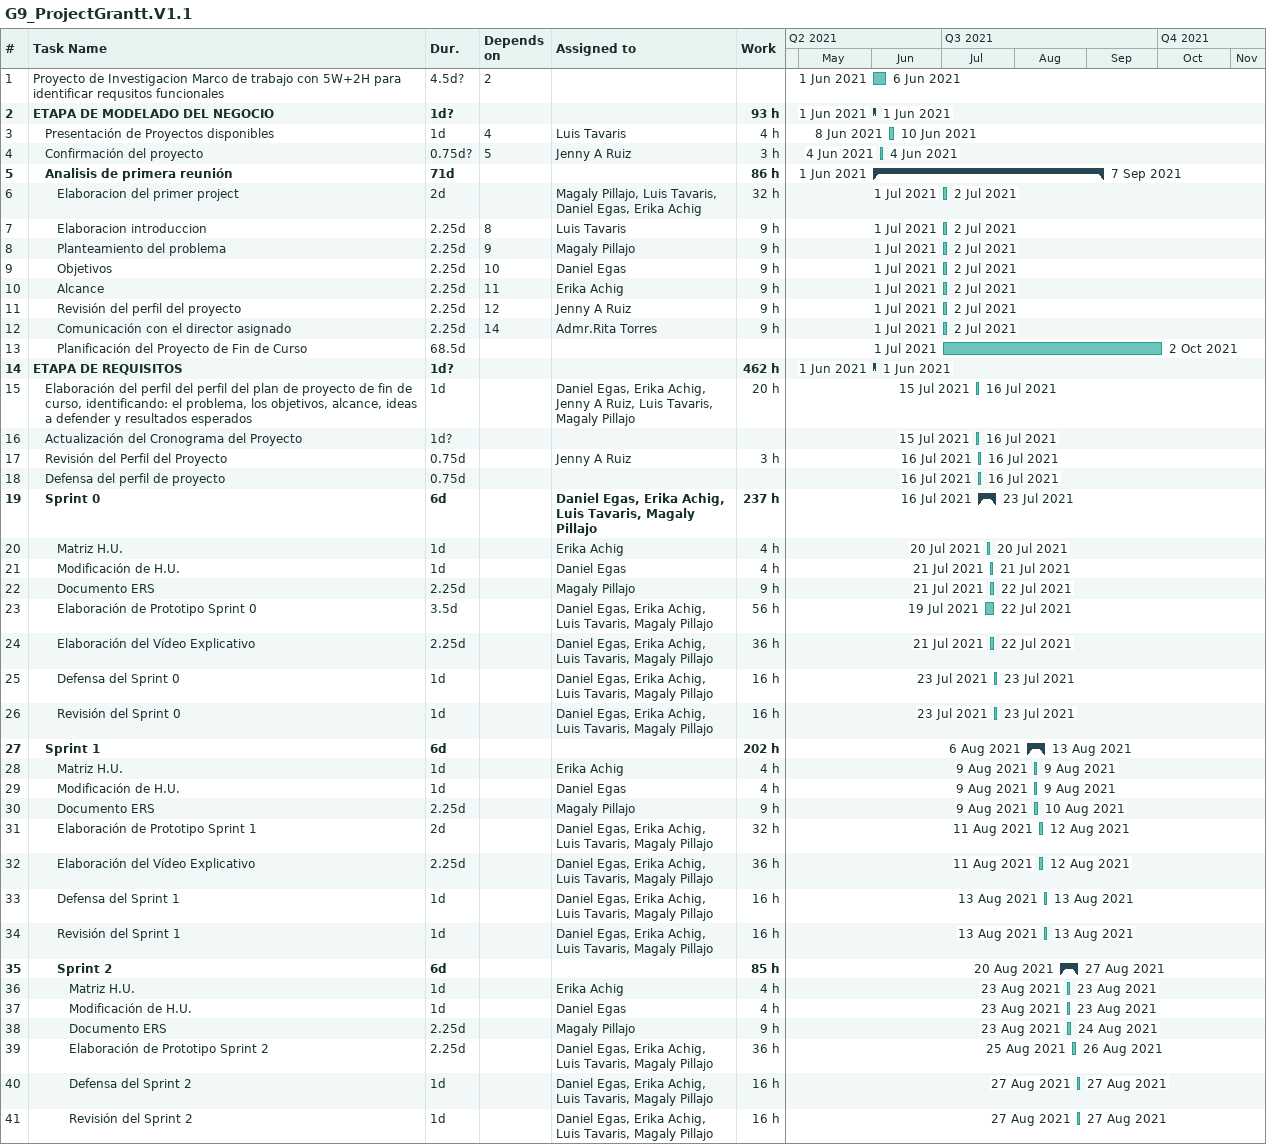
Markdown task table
G9_ProjectGrantt.V1.1

| ID | Level | Task | Duration | Start | Finish | Predecessors | Resources | Work (h) |
|---|---|---|---|---|---|---|---|---|
| 1 | 1 | Proyecto de Investigacion Marco de trabajo con 5W+2H para identificar requsitos funcionales | 4.5d? | 2021-06-01 | 2021-06-06 | 2 |  |  |
| 2 | 1 | **ETAPA DE MODELADO DEL NEGOCIO** | 1d? | 2021-06-01 | 2021-06-01 |  |  | 93 |
| 3 | 2 | Presentación de Proyectos disponibles | 1d | 2021-06-08 | 2021-06-10 | 4 | Luis Tavaris | 4 |
| 4 | 2 | Confirmación del proyecto | 0.75d? | 2021-06-04 | 2021-06-04 | 5 | Jenny A Ruiz | 3 |
| 5 | 2 | **Analisis de primera reunión** | 71d | 2021-06-01 | 2021-09-07 |  |  | 86 |
| 6 | 3 | Elaboracion del primer project | 2d | 2021-07-01 | 2021-07-02 |  | Magaly Pillajo, Luis Tavaris, Daniel Egas, Erika Achig | 32 |
| 7 | 3 | Elaboracion introduccion | 2.25d | 2021-07-01 | 2021-07-02 | 8 | Luis Tavaris | 9 |
| 8 | 3 | Planteamiento del problema | 2.25d | 2021-07-01 | 2021-07-02 | 9 | Magaly Pillajo | 9 |
| 9 | 3 | Objetivos | 2.25d | 2021-07-01 | 2021-07-02 | 10 | Daniel Egas | 9 |
| 10 | 3 | Alcance | 2.25d | 2021-07-01 | 2021-07-02 | 11 | Erika Achig | 9 |
| 11 | 3 | Revisión del perfil del proyecto | 2.25d | 2021-07-01 | 2021-07-02 | 12 | Jenny A Ruiz | 9 |
| 12 | 3 | Comunicación con el director asignado | 2.25d | 2021-07-01 | 2021-07-02 | 14 | Admr.Rita Torres | 9 |
| 13 | 3 | Planificación del Proyecto de Fin de Curso | 68.5d | 2021-07-01 | 2021-10-02 |  |  |  |
| 14 | 1 | **ETAPA DE REQUISITOS** | 1d? | 2021-06-01 | 2021-06-01 |  |  | 462 |
| 15 | 2 | Elaboración del perfil del perfil del plan de proyecto de fin de curso, identificando: el problema, los objetivos, alcance, ideas a defender y resultados esperados | 1d | 2021-07-15 | 2021-07-16 |  | Daniel Egas, Erika Achig, Jenny A Ruiz, Luis Tavaris, Magaly Pillajo | 20 |
| 16 | 2 | Actualización del Cronograma del Proyecto | 1d? | 2021-07-15 | 2021-07-16 |  |  |  |
| 17 | 2 | Revisión del Perfil del Proyecto | 0.75d | 2021-07-16 | 2021-07-16 |  | Jenny A Ruiz | 3 |
| 18 | 2 | Defensa del perfil de proyecto | 0.75d | 2021-07-16 | 2021-07-16 |  |  |  |
| 19 | 2 | **Sprint 0** | 6d | 2021-07-16 | 2021-07-23 |  | Daniel Egas, Erika Achig, Luis Tavaris, Magaly Pillajo | 237 |
| 20 | 3 | Matriz H.U. | 1d | 2021-07-20 | 2021-07-20 |  | Erika Achig | 4 |
| 21 | 3 | Modificación de H.U. | 1d | 2021-07-21 | 2021-07-21 |  | Daniel Egas | 4 |
| 22 | 3 | Documento ERS | 2.25d | 2021-07-21 | 2021-07-22 |  | Magaly Pillajo | 9 |
| 23 | 3 | Elaboración de Prototipo Sprint 0 | 3.5d | 2021-07-19 | 2021-07-22 |  | Daniel Egas, Erika Achig, Luis Tavaris, Magaly Pillajo | 56 |
| 24 | 3 | Elaboración del Vídeo Explicativo | 2.25d | 2021-07-21 | 2021-07-22 |  | Daniel Egas, Erika Achig, Luis Tavaris, Magaly Pillajo | 36 |
| 25 | 3 | Defensa del Sprint 0 | 1d | 2021-07-23 | 2021-07-23 |  | Daniel Egas, Erika Achig, Luis Tavaris, Magaly Pillajo | 16 |
| 26 | 3 | Revisión del Sprint 0 | 1d | 2021-07-23 | 2021-07-23 |  | Daniel Egas, Erika Achig, Luis Tavaris, Magaly Pillajo | 16 |
| 27 | 2 | **Sprint 1** | 6d | 2021-08-06 | 2021-08-13 |  |  | 202 |
| 28 | 3 | Matriz H.U. | 1d | 2021-08-09 | 2021-08-09 |  | Erika Achig | 4 |
| 29 | 3 | Modificación de H.U. | 1d | 2021-08-09 | 2021-08-09 |  | Daniel Egas | 4 |
| 30 | 3 | Documento ERS | 2.25d | 2021-08-09 | 2021-08-10 |  | Magaly Pillajo | 9 |
| 31 | 3 | Elaboración de Prototipo Sprint 1 | 2d | 2021-08-11 | 2021-08-12 |  | Daniel Egas, Erika Achig, Luis Tavaris, Magaly Pillajo | 32 |
| 32 | 3 | Elaboración del Vídeo Explicativo | 2.25d | 2021-08-11 | 2021-08-12 |  | Daniel Egas, Erika Achig, Luis Tavaris, Magaly Pillajo | 36 |
| 33 | 3 | Defensa del Sprint 1 | 1d | 2021-08-13 | 2021-08-13 |  | Daniel Egas, Erika Achig, Luis Tavaris, Magaly Pillajo | 16 |
| 34 | 3 | Revisión del Sprint 1 | 1d | 2021-08-13 | 2021-08-13 |  | Daniel Egas, Erika Achig, Luis Tavaris, Magaly Pillajo | 16 |
| 35 | 3 | **Sprint 2** | 6d | 2021-08-20 | 2021-08-27 |  |  | 85 |
| 36 | 4 | Matriz H.U. | 1d | 2021-08-23 | 2021-08-23 |  | Erika Achig | 4 |
| 37 | 4 | Modificación de H.U. | 1d | 2021-08-23 | 2021-08-23 |  | Daniel Egas | 4 |
| 38 | 4 | Documento ERS | 2.25d | 2021-08-23 | 2021-08-24 |  | Magaly Pillajo | 9 |
| 39 | 4 | Elaboración de Prototipo Sprint 2 | 2.25d | 2021-08-25 | 2021-08-26 |  | Daniel Egas, Erika Achig, Luis Tavaris, Magaly Pillajo | 36 |
| 40 | 4 | Defensa del Sprint 2 | 1d | 2021-08-27 | 2021-08-27 |  | Daniel Egas, Erika Achig, Luis Tavaris, Magaly Pillajo | 16 |
| 41 | 4 | Revisión del Sprint 2 | 1d | 2021-08-27 | 2021-08-27 |  | Daniel Egas, Erika Achig, Luis Tavaris, Magaly Pillajo | 16 |
